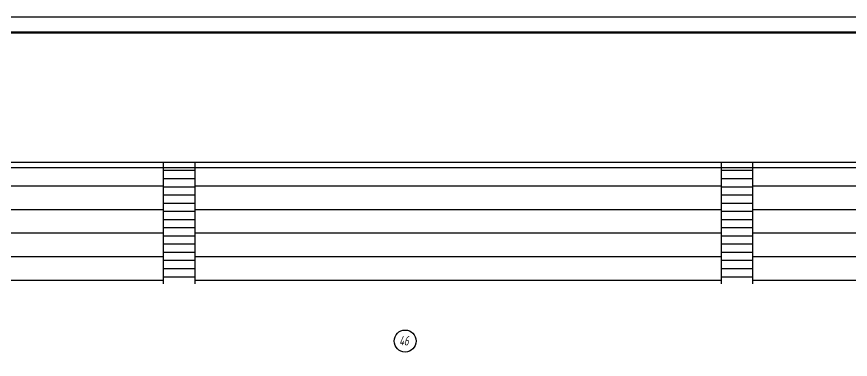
# Model space of a CAD drawing. Extents: x 0 to 1720, y -2086 to 3873.
# Drawn here: x 163.1 to 428.1, y -1003.9 to -895 of the extents above; entities that cross this region are included whole.
import ezdxf

# ---------------------------------------------------------------- set-up
doc = ezdxf.new("R2010")
doc.units = 0
doc.layers.add('FORMAT', color=134, linetype='Continuous')
doc.layers.add('PLAN', color=2, linetype='Continuous')
doc.styles.add('R2_5', font='romant.shx', dxfattribs={"width": 0.65, "oblique": 12, "height": 2.5})

msp = doc.modelspace()

# ---------------------------------------------------------------- linework, layer by layer
at = {"layer": 'FORMAT'}
msp.add_lwpolyline([(0, -895), (1720.39, -895), (1720.39, -1192), (0, -1192)], close=True, dxfattribs=at)
at = {"layer": 'FORMAT', "lineweight": 50}
msp.add_lwpolyline([(20, -1187), (20, -900), (1715.39, -900), (1715.39, -1187)], close=True, dxfattribs=at)
at = {"layer": 'PLAN'}
for p, q in [((33, -941.23), (1460.2, -941.23)), ((37.4, -942.93), (1380.89, -942.93)), ((209.7, -941.23), (209.7, -979.89)), ((219.7, -941.23), (219.7, -979.89)), ((387, -941.23), (387, -979.89)), ((397, -941.23), (397, -979.89)), ((209.7, -943.83), (219.7, -943.83)), ((387, -943.83), (397, -943.83)), ((209.7, -946.43), (219.7, -946.43)), ((387, -946.43), (397, -946.43)), ((33, -948.73), (209.7, -948.73)), ((209.7, -949.03), (219.7, -949.03)), ((219.7, -948.73), (387, -948.73)), ((387, -949.03), (397, -949.03)), ((397, -948.73), (564.3, -948.73)), ((209.7, -951.63), (219.7, -951.63)), ((387, -951.63), (397, -951.63)), ((33, -956.23), (209.7, -956.23)), ((209.7, -954.23), (219.7, -954.23)), ((219.7, -956.23), (387, -956.23)), ((387, -954.23), (397, -954.23)), ((397, -956.23), (564.3, -956.23)), ((209.7, -956.83), (219.7, -956.83)), ((387, -956.83), (397, -956.83)), ((209.7, -959.43), (219.7, -959.43)), ((387, -959.43), (397, -959.43)), ((33, -963.73), (209.7, -963.73)), ((209.7, -962.03), (219.7, -962.03)), ((219.7, -963.73), (387, -963.73)), ((387, -962.03), (397, -962.03)), ((397, -963.73), (564.3, -963.73)), ((209.7, -964.63), (219.7, -964.63)), ((387, -964.63), (397, -964.63)), ((209.7, -967.23), (219.7, -967.23)), ((209.7, -969.83), (219.7, -969.83)), ((387, -967.23), (397, -967.23)), ((387, -969.83), (397, -969.83)), ((33, -971.23), (209.7, -971.23)), ((209.7, -972.43), (219.7, -972.43)), ((219.7, -971.23), (387, -971.23)), ((387, -972.43), (397, -972.43)), ((397, -971.23), (564.3, -971.23)), ((209.7, -975.03), (219.7, -975.03)), ((387, -975.03), (397, -975.03)), ((209.7, -977.63), (219.7, -977.63)), ((387, -977.63), (397, -977.63)), ((33, -978.73), (209.7, -978.73)), ((219.7, -978.73), (387, -978.73)), ((397, -978.73), (564.3, -978.73))]:
    msp.add_line(p, q, dxfattribs=at)
msp.add_circle((286.57, -998.1), 3.5, dxfattribs=at)

# ---------------------------------------------------------------- texts
at = {"layer": 'PLAN', "style": 'R2_5', "oblique": 12, "width": 0.65}
msp.add_text('46', height=3, dxfattribs=at).set_placement((284.68, -999.5))

doc.saveas('drawing.dxf')
